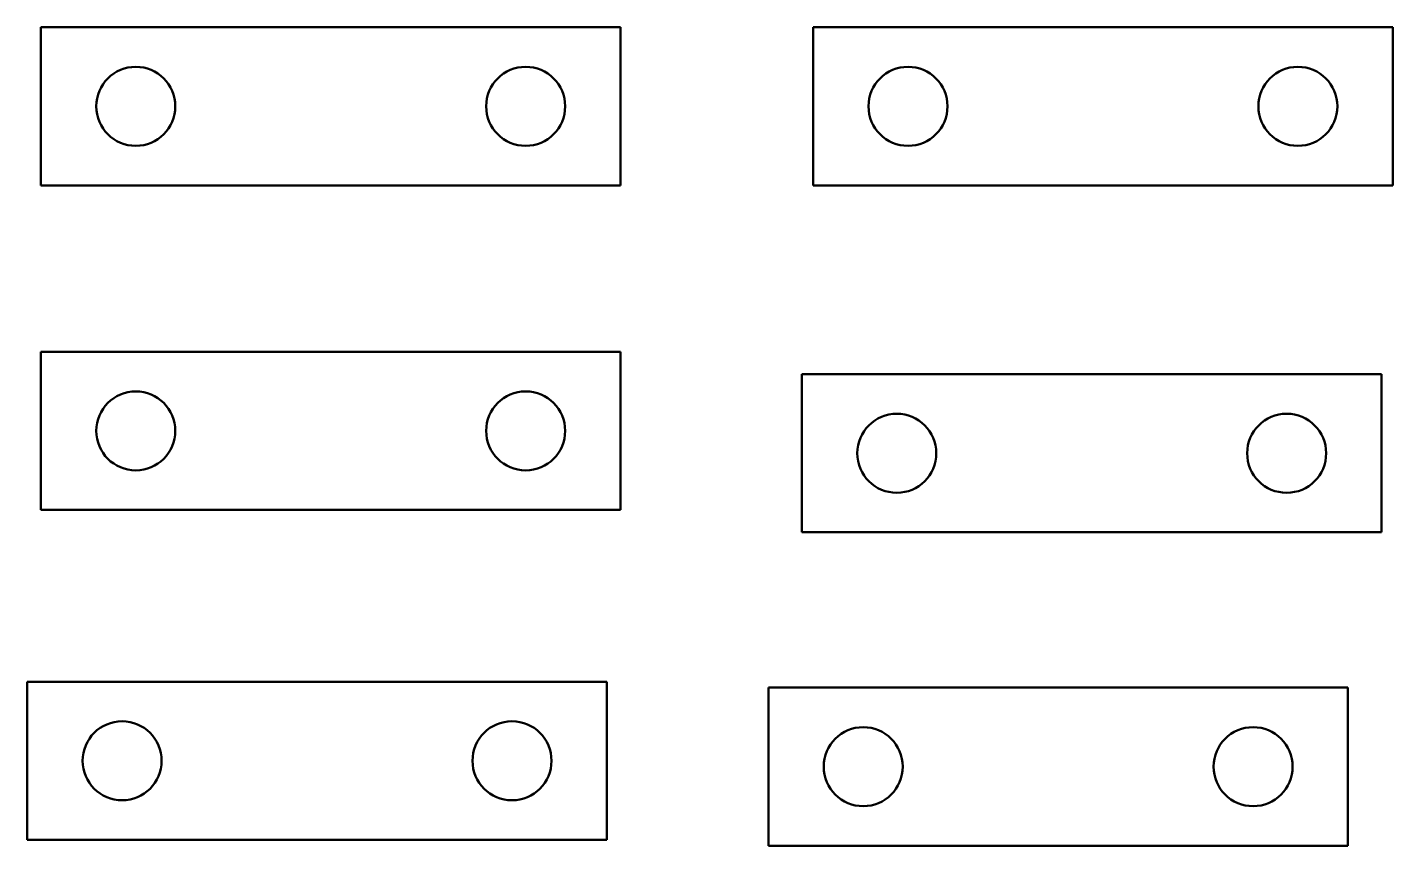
# Model space of a CAD drawing. Header units: millimetres. Extents: x 5.1 to 56.9, y 3.4 to 34.4.
import ezdxf

# ---------------------------------------------------------------- set-up
doc = ezdxf.new("R2010")
doc.units = ezdxf.units.MM
doc.layers.add('Visible (ISO)', color=7, linetype='Continuous', lineweight=50)

msp = doc.modelspace()

# ---------------------------------------------------------------- linework, layer by layer
at = {"layer": 'Visible (ISO)'}
for p, q in [((5.57, 34.44), (5.57, 28.44)), ((27.57, 34.44), (5.57, 34.44)), ((27.57, 28.44), (27.57, 34.44)), ((34.885, 34.44), (34.885, 28.44)), ((56.885, 34.44), (34.885, 34.44)), ((56.885, 28.44), (56.885, 34.44)), ((5.57, 28.44), (27.57, 28.44)), ((34.885, 28.44), (56.885, 28.44)), ((5.57, 22.119), (5.57, 16.119)), ((27.57, 22.119), (5.57, 22.119)), ((27.57, 16.119), (27.57, 22.119)), ((34.46, 21.269), (34.46, 15.269)), ((56.46, 21.269), (34.46, 21.269)), ((56.46, 15.269), (56.46, 21.269)), ((5.57, 16.119), (27.57, 16.119)), ((34.46, 15.269), (56.46, 15.269)), ((5.051, 9.597), (5.051, 3.597)), ((27.051, 9.597), (5.051, 9.597)), ((27.051, 3.597), (27.051, 9.597)), ((33.185, 9.373), (33.185, 3.373)), ((55.185, 9.373), (33.185, 9.373)), ((55.185, 3.373), (55.185, 9.373)), ((5.051, 3.597), (27.051, 3.597)), ((33.185, 3.373), (55.185, 3.373))]:
    msp.add_line(p, q, dxfattribs=at)
for centre in [(9.17, 31.44), (23.97, 31.44), (38.485, 31.44), (53.285, 31.44), (9.17, 19.119), (23.97, 19.119), (38.06, 18.269), (52.86, 18.269), (8.651, 6.597), (23.451, 6.597), (36.785, 6.373), (51.585, 6.373)]:
    msp.add_circle(centre, 1.5, dxfattribs=at)

doc.saveas('drawing.dxf')
